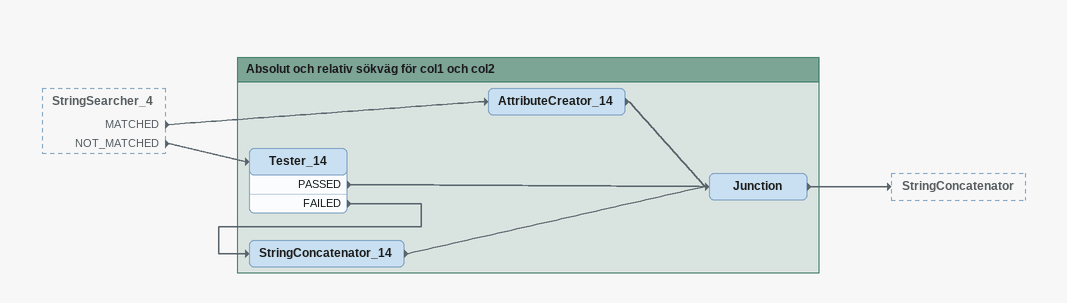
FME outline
StringSearcher_4 [outside]
    MATCHED -> AttributeCreator_14
    NOT_MATCHED -> Tester_14

Bookmark: Absolut och relativ sökväg för col1 och col2
AttributeCreator_14
    -> Junction
Tester_14
    PASSED -> Junction
    FAILED -> StringConcatenator_14
StringConcatenator_14
    -> Junction
Junction
    -> StringConcatenator
